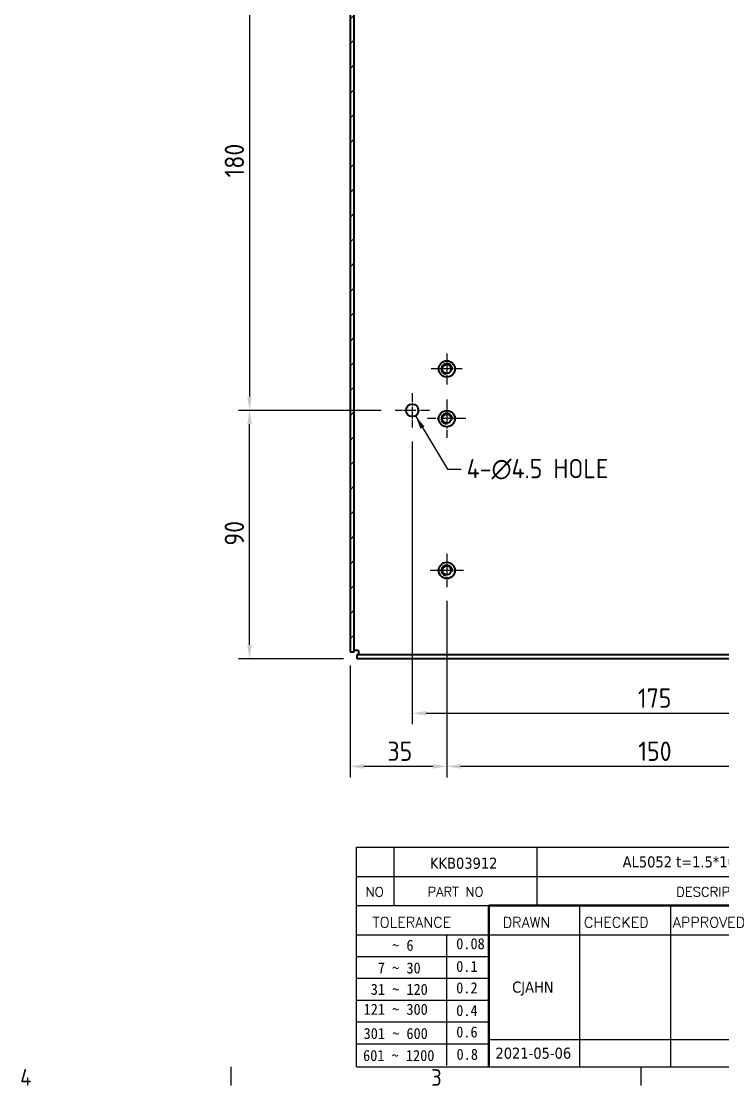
# Model space of a CAD drawing. Header units: millimetres. Extents: x 0 to 1188, y 0 to 840.
# Drawn here: x 666.6 to 920.7, y 13.2 to 398.8 of the extents above; entities that cross this region are included whole.
import ezdxf
from ezdxf.enums import TextEntityAlignment as Align

# ---------------------------------------------------------------- set-up
doc = ezdxf.new("R2010")
doc.units = ezdxf.units.MM
doc.header["$LTSCALE"] = 2
doc.linetypes.add('CHAIN', pattern=[0.35429999999999995, 0.2362, -0.0295, 0.0591, -0.0295])
doc.layers.get('0').update_dxf_attribs({"color": 3, "lineweight": 25})
for name, color, linetype, lineweight in [('가시적인 것(ISO)', 3, 'Continuous', 40), ('가시적인 좁은 것(ISO)', 3, 'Continuous', 35), ('경계(ISO)', 7, 'Continuous', 25), ('기호(ISO)', 5, 'Continuous', 25), ('제목(ISO)', 5, 'Continuous', 50), ('중심 표식(ISO)', 1, 'Continuous', 25), ('치수(ISO)', 2, 'Continuous', 25), ('해치(ISO)', 7, 'Continuous', 18)]:
    doc.layers.add(name, color=color, linetype=linetype, lineweight=lineweight)
doc.styles.add('HAN_291', font='')
doc.styles.add('RC_284', font='ROMANC.shx')
doc.styles.add('RC_287', font='ROMANC.shx')
doc.styles.add('문자 텍스트_PSTEK_POSCO', font='isocp.shx')
doc.styles.add('치수 텍스트_PSTEK_POSCO', font='isocp.shx')
doc.styles.add('텍스트 스타일198', font='tahoma.ttf')
doc.styles.get('HAN_291').set_extended_font_data('GulimChe')
doc.dimstyles.new('치수_PSTEK_POSCO', dxfattribs={"dimscale": 2, "dimtxt": 3.5, "dimasz": 2.5, "dimexe": 2, "dimexo": 2.5, "dimgap": 1, "dimtad": 1, "dimrnd": 1e-08, "dimdsep": 46, "dimtxsty": '치수 텍스트_PSTEK_POSCO', "dimcen": 0.09, "dimdle": 10, "dimclrd": 7, "dimclre": 7, "dimclrt": 2, "dimadec": 1, "dimazin": 2, "dimtfac": 1, "dimtmove": 0, "dimatfit": 3, "dimfxl": 0, "dimtolj": 1, "dimlwd": -1, "dimlwe": -1, "dimarcsym": 0})
doc.dimstyles.new('치수_PSTEK_POSCO$7', dxfattribs={"dimscale": 2, "dimtxt": 3.5, "dimasz": 2.5, "dimexe": 2, "dimexo": 2.5, "dimgap": 1, "dimtad": 1, "dimrnd": 1e-08, "dimdsep": 46, "dimtxsty": '치수 텍스트_PSTEK_POSCO', "dimcen": 0.09, "dimdle": 10, "dimclrd": 7, "dimclre": 7, "dimclrt": 2, "dimadec": 1, "dimazin": 2, "dimtfac": 1, "dimtmove": 0, "dimatfit": 3, "dimfxl": 0, "dimtolj": 1, "dimlwd": -1, "dimlwe": -1, "dimarcsym": 0})

# ---------------------------------------------------------------- blocks, each defined once
blk = doc.blocks.new('경계 Default Border')
at = {"layer": '경계(ISO)'}
for p, q in [((371.25, 10), (371.25, 6.599999666213989)), ((445.4999923706055, 10), (445.4999923706055, 6.599999666213989))]:
    blk.add_line(p, q, dxfattribs=at)
at = {"layer": '경계(ISO)', "color": 2, "char_height": 3.00000011920929, "attachment_point": 7, "style": '문자 텍스트_PSTEK_POSCO'}
for s, insert in [('4', (333.0984701308117, 6.59999988079071)), ('3', (407.5435395229536, 6.57139439638704))]:
    blk.add_mtext(s, dxfattribs=dict(at, insert=insert))
blk = doc.blocks.new('제목 블록 PSTEK')
at = {"color": 180}
for p, q in [((182.475792979055, 11.79100474011392), (182.4757929790549, 51.56524660363496)), ((182.4757929790549, 51.56524660363496), (372.4757929537551, 51.56524660363496)), ((189.2651435055721, 51.56524660363496), (189.2651435055722, 41.00524660363494)), ((215.2152739891528, 41.00524660363494), (215.2152739891528, 51.56524660363496)), ((182.475792979055, 46.2852466036349), (372.4757929537551, 46.28524660363492)), ((182.475792979055, 41.00524660363493), (206.451475290024, 41.00524660363493)), ((222.9401812389276, 11.79100474011392), (222.9401812389276, 41.00524660363494)), ((239.4288871878316, 11.79100474011392), (239.4288871878316, 41.00524660363494)), ((182.475792979055, 35.72524660363497), (206.451475290024, 35.72524660363497)), ((198.8621818849491, 12.02524660363491), (198.8621818849491, 35.72524660363497)), ((206.451475290024, 35.72524660363497), (372.4757929537551, 35.72524660363497)), ((182.475792979055, 31.77524660363492), (206.451475290024, 31.77524660363492)), ((182.475792979055, 27.82524660363487), (206.451475290024, 27.82524660363487)), ((182.475792979055, 23.87524660363505), (206.451475290024, 23.87524660363505)), ((182.475792979055, 19.92524660363478), (206.451475290024, 19.92524660363478)), ((182.475792979055, 15.97524660363496), (206.451475290024, 15.97524660363496)), ((206.451475290024, 16.74100474011396), (255.9175931367359, 16.74100474011396)), ((182.475792979055, 11.79100474011392), (372.4757929537551, 11.79100474011389))]:
    blk.add_line(p, q, dxfattribs=at)
at = {"color": 7, "lineweight": 50}
for p, q in [((206.4514752900237, 11.79100474011392), (206.4514752900237, 41.00524660363494)), ((206.451475290024, 41.00524660363494), (372.4757929537551, 41.00524660363496))]:
    blk.add_line(p, q, dxfattribs=at)
at = {"layer": '제목(ISO)', "lineweight": 18}
blk.add_line((182.475792979055, 35.72500474011393), (182.475792979055, 11.79100474011392), dxfattribs=at)
at = {"color": 2}
for s, height, style, p in [('NO', 1.742399930953979, 'RC_284', (184.135398793432, 42.62317362549192)), ('PART NO', 1.742399930953979, 'RC_284', (195.3359407378685, 42.62317362549192)), ('DESCRIPTION', 1.742399930953979, 'RC_284', (240.4025565652523, 42.62317362549192)), (' TOLERANCE', 1.899999976158142, 'RC_287', (184.0872874387979, 37.00893196870329)), ('DRAWN', 1.899999976158142, 'RC_287', (208.9766620976279, 37.00893196870329)), ('CHECKED', 1.899999976158142, 'RC_287', (223.6856844514997, 37.00893196870329)), ('APPROVED', 1.899999976158142, 'RC_287', (239.7795453577791, 37.00893196870329)), ('    ~ 6', 2.000000029802322, 'HAN_291', (183.7721304966814, 32.8176515608431)), ('0.08', 2.000000029802322, 'HAN_291', (200.5467345600617, 33.09873600004101)), ('0.1', 2.000000029802322, 'HAN_291', (200.5467345600617, 28.98646558742206)), ('  7 ~ 30', 2.000000029802322, 'HAN_291', (183.7721304966814, 28.70538114822415)), ('0.2', 2.000000029802322, 'HAN_291', (200.5467345600617, 25.10736625836028)), (' 31 ~ 120', 2.000000029802322, 'HAN_291', (183.7721304966814, 24.82628181916237)), ('121 ~ 300', 2.000000029802322, 'HAN_291', (183.7721304966814, 21.21401206133254)), ('0.4', 2.000000029802322, 'HAN_291', (200.5467345600617, 20.99509650053045)), ('301 ~ 600', 2.000000029802322, 'HAN_291', (183.7721304966814, 16.83491273227077)), ('0.6', 2.000000029802322, 'HAN_291', (200.5467345600617, 17.11599717146868)), ('601 ~ 1200', 2.000000029802322, 'HAN_291', (183.6802025156883, 12.84759660881125)), ('0.8', 2.000000029802322, 'HAN_291', (200.6097246063884, 13.05732192299702))]:
    blk.add_text(s, height=height, dxfattribs=dict(at, style=style)).set_placement(p)
at = {"layer": '제목(ISO)', "color": 7, "style": '텍스트 스타일198'}
for tag, p in [('설명_001', (230.6998566549333, 47.92245856837096)), ('재질_001', (290.6002202955571, 47.92524659519488)), ('질량\\P3;_001', (350.3046145979153, 48.1643332325385)), ('부품_번호_001', (195.7950737854893, 47.68004260673702)), ("3._Q'TY_001", (312.7051684940307, 47.92188863680521)), ('1._MODEL_NAME_001', (327.6598054165052, 37.5966694322178)), ('제목_001', (338.1474522096431, 32.12134217035067)), ('부품_번호_001', (334.4543140387212, 26.8052465951949)), ('설계자_001', (210.6823963971569, 25.23312566343435)), ('프로젝트_001', (270.706578451401, 16.75328126930982)), ('작성_날짜_001', (207.6615770298207, 13.26600473167383)), ('시트_크기_001', (260.7896290458918, 14.81730632141838)), ('프로젝트_002', (279.4170429714246, 13.32940203065831))]:
    blk.add_attdef(tag, p, '', height=2.000000029802322, dxfattribs=at)
for tag, p in [('4._COLOR', (327.6805273250926, 48.92524660363493)), ('점검자', (231.1845342133799, 26.23312567187446)), ('엔지니어링_승인자', (247.673240162284, 26.23312567187446)), ('점검_날짜', (231.1845342133799, 14.26600474011394)), ('엔지니어링_승인_날짜', (247.6732401622839, 14.26600474011394))]:
    blk.add_attdef(tag, text='', height=2.000000029802322, dxfattribs=at).set_placement(p, align=Align.MIDDLE_CENTER)
blk = doc.blocks.new('*D36')
at = {"layer": 'Defpoints', "color": 0}
for p in [(801.9776465988887, 437.8444573275292), (749.2739494267834, 257.8444573275292), (801.9776465988887, 257.8444573275292)]:
    blk.add_point(p, dxfattribs=at)
at = {"layer": '치수(ISO)', "color": 7}
for p, q in [((796.9776465988887, 437.8444573275292), (745.2739494267834, 437.8444573275292)), ((749.2739494267834, 432.8444573275292), (749.2739494267834, 262.8444573275292)), ((796.9776465988887, 257.8444573275292), (745.2739494267834, 257.8444573275292))]:
    blk.add_line(p, q, dxfattribs=at)
for points in [[(748.44061609345, 432.8444573275292), (750.1072827601167, 432.8444573275292), (749.2739494267834, 437.8444573275292)], [(748.44061609345, 262.8444573275292), (750.1072827601167, 262.8444573275292), (749.2739494267834, 257.8444573275292)]]:
    blk.add_solid(points, dxfattribs=at)
at = {"layer": '치수(ISO)', "color": 2, "insert": (743.7739494267832, 342.2417014220174), "char_height": 7, "attachment_point": 4, "rotation": 90, "style": '치수 텍스트_PSTEK_POSCO'}
blk.add_mtext('\\A1;180', dxfattribs=at)
blk = doc.blocks.new('*D37')
at = {"layer": 'Defpoints', "color": 0}
for p in [(749.2739494267827, 257.8444573275292), (801.9776465988887, 257.8444573275292), (788.2883067706732, 167.8444573275277)]:
    blk.add_point(p, dxfattribs=at)
at = {"layer": '치수(ISO)', "color": 7}
for p, q in [((796.9776465988887, 257.8444573275292), (745.2739494267827, 257.8444573275292)), ((749.2739494267826, 172.8444573275277), (749.2739494267826, 252.8444573275292)), ((783.2883067706732, 167.8444573275277), (745.2739494267826, 167.8444573275277))]:
    blk.add_line(p, q, dxfattribs=at)
for points in [[(748.4406160934492, 252.8444573275292), (750.1072827601159, 252.8444573275292), (749.2739494267827, 257.8444573275292)], [(748.4406160934492, 172.8444573275277), (750.1072827601159, 172.8444573275277), (749.2739494267826, 167.8444573275277)]]:
    blk.add_solid(points, dxfattribs=at)
at = {"layer": '치수(ISO)', "color": 2, "insert": (743.7739494267826, 208.846726675186), "char_height": 7, "attachment_point": 4, "rotation": 90, "style": '치수 텍스트_PSTEK_POSCO'}
blk.add_mtext('\\A1;90', dxfattribs=at)
blk = doc.blocks.new('*D40')
at = {"layer": 'Defpoints', "color": 0}
for p in [(808.2276465988887, 251.5944573275292), (983.2276465988884, 251.5944573275292), (983.2276465988884, 148.0972425724844)]:
    blk.add_point(p, dxfattribs=at)
at = {"layer": '치수(ISO)', "color": 7}
for p, q in [((808.2276465988887, 246.5944573275292), (808.2276465988887, 144.0972425724844)), ((983.2276465988884, 246.5944573275292), (983.2276465988884, 144.0972425724844)), ((813.2276465988887, 148.0972425724844), (978.2276465988884, 148.0972425724844))]:
    blk.add_line(p, q, dxfattribs=at)
for points in [[(813.2276465988887, 148.9305759058177), (813.2276465988887, 147.263909239151), (808.2276465988887, 148.0972425724844)], [(978.2276465988884, 148.9305759058177), (978.2276465988884, 147.263909239151), (983.2276465988884, 148.0972425724844)]]:
    blk.add_solid(points, dxfattribs=at)
at = {"layer": '치수(ISO)', "color": 2, "insert": (889.9826718520578, 153.5972425724844), "char_height": 7, "attachment_point": 4, "style": '치수 텍스트_PSTEK_POSCO'}
blk.add_mtext('\\A1;175', dxfattribs=at)
blk = doc.blocks.new('*D50')
at = {"layer": 'Defpoints', "color": 0}
for p in [(820.7276465988903, 193.8444573275291), (970.7276465988905, 192.8944573275292), (820.7276465988903, 128.8447638464754)]:
    blk.add_point(p, dxfattribs=at)
at = {"layer": '치수(ISO)', "color": 7}
for p, q in [((820.7276465988903, 188.8444573275291), (820.7276465988903, 124.8447638464754)), ((970.7276465988905, 187.8944573275292), (970.7276465988905, 124.8447638464754)), ((965.7276465988905, 128.8447638464754), (825.7276465988903, 128.8447638464754))]:
    blk.add_line(p, q, dxfattribs=at)
for points in [[(825.7276465988903, 129.6780971798087), (825.7276465988903, 128.011430513142), (820.7276465988903, 128.8447638464754)], [(965.7276465988905, 129.6780971798087), (965.7276465988905, 128.011430513142), (970.7276465988905, 128.8447638464754)]]:
    blk.add_solid(points, dxfattribs=at)
at = {"layer": '치수(ISO)', "color": 2, "insert": (890.1248906933787, 134.3447638464754), "char_height": 7, "attachment_point": 4, "style": '치수 텍스트_PSTEK_POSCO'}
blk.add_mtext('\\A1;150', dxfattribs=at)
blk = doc.blocks.new('*D51')
at = {"layer": 'Defpoints', "color": 0}
for p in [(820.7276465988903, 193.8444573275291), (785.7276465988997, 170.4051174993083), (785.7276465988997, 128.8447638464754)]:
    blk.add_point(p, dxfattribs=at)
at = {"layer": '치수(ISO)', "color": 7}
for p, q in [((820.7276465988903, 188.8444573275291), (820.7276465988903, 124.8447638464754)), ((785.7276465988997, 165.4051174993083), (785.7276465988997, 124.8447638464754)), ((815.7276465988903, 128.8447638464754), (790.7276465988997, 128.8447638464754))]:
    blk.add_line(p, q, dxfattribs=at)
for points in [[(790.7276465988997, 129.6780971798087), (790.7276465988997, 128.011430513142), (785.7276465988997, 128.8447638464754)], [(815.7276465988903, 129.6780971798087), (815.7276465988903, 128.011430513142), (820.7276465988903, 128.8447638464754)]]:
    blk.add_solid(points, dxfattribs=at)
at = {"layer": '치수(ISO)', "color": 2, "insert": (799.2326718520644, 134.3447638464754), "char_height": 7, "attachment_point": 4, "style": '치수 텍스트_PSTEK_POSCO'}
blk.add_mtext('\\A1;35', dxfattribs=at)

msp = doc.modelspace()

# ---------------------------------------------------------------- hatches: boundary and pattern name
at = {"layer": '해치(ISO)'}
h = msp.add_hatch(dxfattribs=at)
h.set_pattern_fill('ANSI31', color=256, scale=50.8, style=0)
h.set_pattern_definition([(45, (0, 0), (-4.490128060534577, 4.490128060534577), [])])
h.paths.add_polyline_path([(788.2883067706792, 581.3444573275287), (1003.16698642712, 581.3444573275287), (1003.16698642712, 582.8444573275287), (788.2883067706792, 582.8444573275287)])
h.paths.add_polyline_path([(1005.727646598899, 170.4051174993083), (1005.727646598899, 580.2837971557487), (1004.227646598899, 580.2837971557487), (1004.227646598899, 170.4051174993083)])
h.paths.add_polyline_path([(785.7276465988998, 580.2837971557487), (785.7276465988997, 170.4051174993083), (787.2276465988998, 170.4051174993083), (787.2276465988998, 580.2837971557487)])

# ---------------------------------------------------------------- linework, layer by layer
at = {"layer": '가시적인 것(ISO)'}
for p, q in [((785.7276465988998, 580.2837971557487), (785.7276465988997, 170.4051174993083)), ((787.2276465988998, 170.4051174993083), (787.2276465988999, 580.2837971557487)), ((785.7276465988997, 170.4051174993083), (787.2276465988998, 170.4051174993083)), ((788.7276465988879, 170.8444573275287), (787.2276465988884, 170.8444573275287)), ((788.7276465988879, 170.8444573275287), (788.7276465988883, 169.3444573275287)), ((788.2883067706732, 169.3444573275276), (1003.166986427114, 169.3444573275276)), ((788.2883067706732, 167.8444573275277), (788.2883067706732, 169.3444573275276)), ((1003.166986427114, 167.8444573275277), (788.2883067706732, 167.8444573275277))]:
    msp.add_line(p, q, dxfattribs=at)
for centre, radius in [((820.7276465988905, 272.8444573275291), 2.95), ((820.7276465988905, 272.8444573275291), 1.621), ((808.2276465988887, 257.8444573275292), 2.25), ((820.7276465988905, 254.8444573275292), 2.95), ((820.7276465988905, 254.8444573275292), 1.621), ((820.7276465988905, 199.8444573275292), 2.95), ((820.7276465988905, 199.8444573275292), 1.621)]:
    msp.add_circle(centre, radius, dxfattribs=at)
at = {"layer": '가시적인 좁은 것(ISO)'}
for centre, radius, start, end in [((820.7276465988905, 272.8444573275291), 1.999999999999993, 350.0000000000022, 259.9999999999517), ((820.7276465988905, 254.8444573275292), 2, 350.0000000000033, 259.9999999999518), ((820.7276465988905, 199.8444573275292), 2.000000000000013, 350.0000000000022, 259.9999999999518)]:
    msp.add_arc(centre, radius, start, end, dxfattribs=at)
at = {"layer": '중심 표식(ISO)', "linetype": 'CHAIN', "ltscale": 6.245996952056885}
for p, q in [((820.7276465988905, 278.4654573275292), (820.7276465988905, 267.2234573275291)), ((826.3486465988905, 272.8444573275291), (815.1066465988904, 272.8444573275291))]:
    msp.add_line(p, q, dxfattribs=at)
at = {"layer": '중심 표식(ISO)', "linetype": 'CHAIN', "ltscale": 6.9449462890625}
for p, q in [((808.2276465988887, 264.0944573275292), (808.2276465988887, 251.5944573275292)), ((814.4776465988887, 257.8444573275292), (801.9776465988887, 257.8444573275292))]:
    msp.add_line(p, q, dxfattribs=at)
at = {"layer": '중심 표식(ISO)', "linetype": 'CHAIN', "ltscale": 7.72279167175293}
for p, q in [((820.7276465988903, 261.7944573275292), (820.7276465988903, 247.8944573275292)), ((827.6776465988903, 254.8444573275292), (813.7776465988904, 254.8444573275292))]:
    msp.add_line(p, q, dxfattribs=at)
at = {"layer": '중심 표식(ISO)', "linetype": 'CHAIN', "ltscale": 6.667144298553467}
for p, q in [((820.7276465988903, 205.8444573275292), (820.7276465988903, 193.8444573275291)), ((826.7276465988903, 199.8444573275292), (814.7276465988904, 199.8444573275292))]:
    msp.add_line(p, q, dxfattribs=at)

# ---------------------------------------------------------------- block references
at = {"xscale": 2, "yscale": 2, "zscale": 2}
msp.add_blockref('경계 Default Border', (0, 0), dxfattribs=at)
ref = msp.add_blockref('제목 블록 PSTEK', (423.0484140924897, -3.58200948022779), dxfattribs=dict(xscale=2, yscale=2, zscale=2))
ref.add_attrib('설계자_001', 'CJAHN', (844.4132068868036, 46.8842418466409), dxfattribs={"layer": '제목(ISO)', "color": 7, "height": 4.000000059604645, "style": '텍스트 스타일198'})
ref.add_attrib('작성_날짜_001', '2021-05-06', (838.3715681521311, 22.94999998311987), dxfattribs={"layer": '제목(ISO)', "color": 7, "height": 4.000000059604645, "style": '텍스트 스타일198'})
ref.add_attrib('설명_001', 'AL5052 t=1.5*100*220*415', (884.4481274023564, 92.26290765651414), dxfattribs={"layer": '제목(ISO)', "color": 7, "height": 4.000000059604645, "style": '텍스트 스타일198'})
ref.add_attrib('부품_번호_001', 'KKB03912', (814.6385616634681, 91.77807573324625), dxfattribs={"layer": '제목(ISO)', "color": 7, "height": 4.000000059604645, "style": '텍스트 스타일198'})

# ---------------------------------------------------------------- texts
at = {"layer": '기호(ISO)', "color": 2, "insert": (827.9358531863609, 236.5303385945402), "char_height": 6.99999988079071, "width": 60.57305176258083, "attachment_point": 4, "line_spacing_factor": 0.612500011920929, "style": '치수 텍스트_PSTEK_POSCO'}
msp.add_mtext('{4-\\fAIGDT|b0|i0;\\H7.0000;n\\fisocp|b0|i0;\\H7.0000;4.5 HOLE}', dxfattribs=at)

# ---------------------------------------------------------------- dimensions: what is measured, and where the dimension line sits
at = {"layer": '치수(ISO)', "color": 7}
for base, p1, p2, angle, picture, middle in [((749.2739494267834, 257.8444573275292), (801.9776465988887, 437.8444573275292), (801.9776465988887, 257.8444573275292), 90, '*D36', (749.2739494267832, 347.8444573275292)), ((749.2739494267827, 257.8444573275292), (788.2883067706732, 167.8444573275277), (801.9776465988887, 257.8444573275292), 90, '*D37', (749.2739494267826, 212.8444573275284)), ((983.2276465988884, 148.0972425724844), (808.2276465988887, 251.5944573275292), (983.2276465988884, 251.5944573275292), 180, '*D40', (895.7276465988884, 148.0972425724844)), ((785.7276465988997, 128.8447638464754), (820.7276465988903, 193.8444573275291), (785.7276465988997, 170.4051174993083), 180, '*D51', (803.227646598895, 128.8447638464754)), ((820.7276465988903, 128.8447638464754), (970.7276465988905, 192.8944573275292), (820.7276465988903, 193.8444573275291), 180, '*D50', (895.7276465988905, 128.8447638464754))]:
    dim = msp.add_linear_dim(base=base, p1=p1, p2=p2, angle=angle, dimstyle='치수_PSTEK_POSCO', override={"dimdec": 2, "dimtp": 0, "dimtm": -0, "dimtdec": 2, "dimtofl": 0, "dimatfit": 1}, dxfattribs=at)
    dim.commit()
    dim.dimension.update_dxf_attribs({"geometry": picture, "text_midpoint": middle, "dimtype": 160})

# ---------------------------------------------------------------- leaders
at = {"layer": '기호(ISO)', "color": 7, "annotation_type": 0, "has_hookline": 1, "hookline_direction": 0, "text_width": 56.7957625631243}
msp.add_leader([(809.352646598889, 255.8959001690145), (820.9358531863609, 236.5303385945402), (825.9358531863609, 236.5303385945402)], dimstyle='치수_PSTEK_POSCO$7', override={"dimtad": 0}, dxfattribs=at)

doc.saveas('drawing.dxf')
